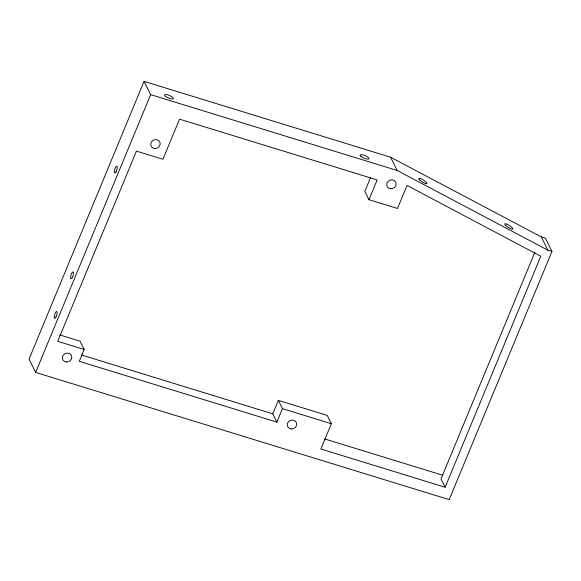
<?xml version="1.0" encoding="UTF-8"?>
<svg xmlns="http://www.w3.org/2000/svg" width="581" height="581" viewBox="0 0 581 581"><rect width="100%" height="100%" fill="white"/><g stroke="black" fill="none" stroke-linecap="round" stroke-linejoin="round"><path stroke-width="0.87" d="M144.059 81.369L29.05 359.145L35.637 372.421L449.193 499.631L551.95 251.442L545.363 238.166L541.289 236.91L390.563 157.197L144.059 81.369L150.646 94.645L397.15 170.473L547.876 250.186L551.95 251.442M35.637 372.421L150.646 94.645M59.567 334.859L80.069 341.17L84.187 349.464L79.277 361.324L276.883 422.111L282.453 408.668L278.335 400.367L272.765 413.817L276.883 422.111M370.656 177.394L364.853 191.396L368.971 199.69L397.491 208.463L407.034 185.426L540.78 256.243L445.133 487.241L320.865 449.011L331.344 423.709L327.226 415.408L278.335 400.367M368.971 199.69L377.156 179.921L179.551 119.141L162.934 159.274L136.448 151.125L57.708 341.316L84.187 349.464M534.927 252.125L441.015 478.94L445.133 487.241M282.453 408.668L331.344 423.709M81.224 354.897L272.765 413.817M324.721 438.953L442.62 475.214M541.289 236.91L547.876 250.186M390.563 157.197L397.15 170.473M116.142 171.678A3.573 1.068 -72.9 0 0 116.941 166.181A3.573 1.068 -72.9 0 0 114.457 170.879A3.573 1.068 -72.9 0 0 116.142 171.678M72.349 277.449A3.573 1.068 -72.9 0 0 73.148 271.952A3.573 1.068 -72.9 0 0 70.664 276.65A3.573 1.068 -72.9 0 0 72.349 277.449M55.979 316.994A3.573 1.068 -72.9 0 0 56.778 311.496A3.573 1.068 -72.9 0 0 54.287 316.187A3.573 1.068 -72.9 0 0 55.979 316.994M505.775 225.515A4.801 1.089 32.8 0 0 512.667 229.168A4.801 1.089 32.8 0 0 507.888 224.665A4.801 1.089 32.8 0 0 505.775 225.515M419.867 180.081A4.801 1.089 32.8 0 0 426.759 183.727A4.801 1.089 32.8 0 0 421.988 179.231A4.801 1.089 32.8 0 0 419.867 180.081M361.186 156.645A4.801 1.38 22.5 0 0 368.768 158.983A4.801 1.38 22.5 0 0 363.648 155.134A4.801 1.38 22.5 0 0 361.186 156.645M165.614 96.49A4.801 1.38 22.5 0 0 173.196 98.821A4.801 1.38 22.5 0 0 168.076 94.979A4.801 1.38 22.5 0 0 165.614 96.49M390.853 188.767A4.801 4.372 -26.4 0 0 395.763 182.26A4.801 4.372 -26.4 0 0 387.643 181.911A4.801 4.372 -26.4 0 0 390.853 188.767M154.895 148.496A4.801 4.372 -26.4 0 0 159.804 141.989A4.801 4.372 -26.4 0 0 151.685 141.641A4.801 4.372 -26.4 0 0 154.895 148.496M66.488 362.021A4.801 4.372 -26.4 0 0 71.398 355.514A4.801 4.372 -26.4 0 0 63.278 355.165A4.801 4.372 -26.4 0 0 66.488 362.021M291.401 428.974A4.801 4.372 -26.4 0 0 296.303 422.467A4.801 4.372 -26.4 0 0 288.191 422.118A4.801 4.372 -26.4 0 0 291.401 428.974"/></g></svg>
